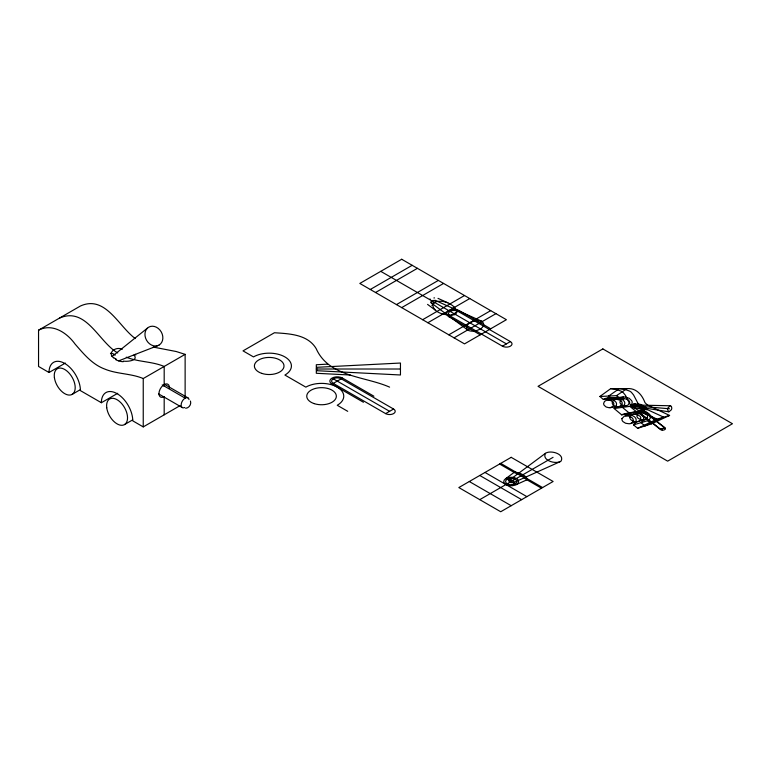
<?xml version="1.0" encoding="UTF-8"?>
<svg xmlns="http://www.w3.org/2000/svg" width="771" height="771" viewBox="0 0 771 771"><rect width="100%" height="100%" fill="white"/><g stroke="black" fill="none" stroke-linecap="round" stroke-linejoin="round"><path stroke-width="1.16" d="M316.708 370.706L316.708 367.304L400.457 363.035L400.457 374.985L316.823 370.716M651.678 422.807L651.129 422.922L652.324 422.248A36.015 20.798 0 0 1 655.533 420.899L656.853 420.523L655.629 421.217M661.952 430.112A2.862 1.648 0 0 1 660.362 429.476L639.622 412.842L639.949 412.475A6.264 3.614 0 0 1 640.364 412.234L640.518 412.157A12.615 7.276 0 0 1 642.378 411.377L643.39 411.088A1.031 0.598 0 0 1 643.737 411.039L664.785 427.616A2.882 1.667 0 0 1 665.334 428.695M656.844 420.561L644.44 411.01A5.04 2.911 0 0 1 643.862 411.415M545.444 453.329C541.589 460.547 555.987 464.691 561.066 461.125C564.931 453.897 550.533 449.763 545.444 453.329L509.168 480.285M640.942 410.529A2.602 1.503 0 0 0 639.959 410.866L640.055 411.945A4.443 2.564 0 0 0 640.364 412.234M112.026 356.539L147.367 328.176M505.641 478.695L514.209 472.324M599.867 396.496L610.719 388.651L626.996 388.603C636.21 387.861 642.031 394.723 644.951 402.568A22.475 12.972 0 0 0 647.987 405.286L669.594 415.444L651.505 423.848L637.636 428.319L633.521 424.86L636.142 422.209L636.085 419.096A13.647 7.883 0 0 0 634.504 416.822L630.427 414.432L625.136 413.815A6.496 3.749 0 0 0 622.872 414.316L621.667 414.865L614.13 408.514L616.164 406.346L616.559 403.975A13.464 7.768 0 0 0 615.971 402.173L612.54 399.079L607.933 398.067A5.744 3.315 0 0 0 605.678 398.366L603.336 399.426L599.867 396.496L616.501 395.648L626.996 388.603M620.636 405.922L622.226 403.455A8.153 4.703 0 0 0 621.628 401.604L619.672 400.014L616.704 399.368A3.855 2.226 0 0 0 615.229 399.551L613.109 400.679L612.213 402.645A8.153 4.713 0 0 0 612.791 404.428L614.506 405.912L616.973 406.654A3.942 2.274 0 0 0 618.313 406.654M614.13 408.514L629.801 406.365L631.767 404.409L632.191 402.279A11.334 6.544 0 0 0 631.68 400.679L629.213 398.289L625.04 397.055A5.908 3.412 0 0 0 623.681 397.055L607.538 398.077M65.362 363.064L49.016 372.499L38.55 366.456L38.55 330.181L80.425 306.01C105.425 294.676 118.676 326.519 135.291 338.556M72.127 394.386L80.3 389.673M49.016 372.499A22.205 12.818 60 0 1 64.725 363.43A22.205 12.818 60 0 1 80.425 390.627L101.367 402.722L117.712 393.287M38.55 330.181C52.447 322.914 67.01 332.831 75.095 344.097C83.557 353.754 92.067 364.288 104.471 368.952C116.864 374.186 130.858 373.337 143.242 378.542L185.127 354.361L185.127 396.824M124.478 424.609L132.641 419.896M370.292 289.482L412.177 265.301M375.535 292.508L417.41 268.327M101.367 402.722A22.205 12.818 60 0 1 117.067 393.653A22.205 12.818 60 0 1 132.776 420.85L143.242 426.903L180.019 405.671M396.467 304.593L438.352 280.413M401.701 307.619L443.585 283.439M422.643 319.705L464.518 295.524M427.876 322.731L448.587 310.771M449.05 310.501L469.761 298.55M342.488 378.079A7.402 4.269 0 0 0 332.012 378.079A7.402 4.269 0 0 0 332.012 384.122L342.488 378.079L373.896 396.207M459.285 310.636A7.402 4.269 0 0 0 448.818 310.636A7.402 4.269 0 0 0 448.818 316.688L459.285 310.636L490.693 328.774M448.818 334.816L490.693 310.636M454.052 337.843L495.926 313.662M385.625 413.613L393.567 409.025A5.619 3.238 0 0 1 393.567 413.613A5.619 3.238 0 0 1 385.625 413.613L333.274 383.389A5.619 3.238 0 0 1 333.274 378.802A5.619 3.238 0 0 1 341.216 378.802L393.567 409.025M502.432 346.179A5.619 3.238 0 0 0 510.373 346.179A5.619 3.238 0 0 0 510.373 341.592L458.022 311.368A5.619 3.238 0 0 0 450.081 311.368A5.619 3.238 0 0 0 450.081 315.956L502.432 346.179L510.363 341.592M511.25 457.299L458.832 487.561L500.716 511.742L553.125 481.48L511.183 457.338M479.774 499.647L553.058 457.338M429.649 299.302L430.16 299.042M633.521 424.86L648.266 420.523L650.223 418.412L650.223 415.627A11.498 6.64 0 0 0 648.787 413.622C644.334 409.565 637.598 411.097 632.442 412.418M513.303 482.685L513.929 481.923L513.409 480.95A3.961 2.294 0 0 0 512.85 480.555A3.961 2.294 0 0 0 512.175 480.237C511 479.389 507.617 480.14 509.352 481.865A3.971 2.294 0 0 0 510.585 482.569L513.303 482.685L560.016 461.733M640.354 412.1L642.85 411.088M637.636 428.319L657.037 419.135L669.594 415.444M664.525 427.741L664.775 427.616A2.689 1.552 0 0 0 664.457 427.741L660.67 429.36L664.525 427.741L643.39 411.088M516.069 484.718L526.988 479.784A3.865 2.226 0 0 1 526.246 479.36L524.405 478.03A45.817 26.455 0 0 0 517.245 473.866M59.492 318.095C86.246 306.328 98.669 342.006 117.732 352.945M118.618 360.876L157.515 345.755M651.938 422.72L652.131 422.662A34.29 19.795 0 0 0 655.62 421.217M434.102 302.858C432.936 303.697 429.543 302.955 431.288 301.23A3.971 2.294 0 0 1 432.473 300.536L435.239 300.401L481.942 321.353C489.007 327.781 472.411 334.007 467.38 329.766L431.095 302.801M642.927 411.068L643.563 410.885M639.959 413.025L640.643 412.822A16.576 9.57 0 0 0 643.081 411.83M630.437 423.549L644.864 419.684A4.385 2.535 0 0 0 645.867 419.308L647.505 417.709L647.495 415.877A7.633 4.404 0 0 0 646.233 414.268L641.299 412.764A4.375 2.525 0 0 0 638.571 413.439L637.203 414.702L636.962 416.446A7.623 4.404 0 0 0 638.282 418.354L640.826 419.617L643.583 419.896A4.337 2.506 0 0 0 644.845 419.684M625.387 415.877L633.001 414.335M633.251 414.287L641.115 412.543A12.365 7.141 0 0 0 643.081 411.704A5.696 3.286 0 0 0 643.631 411.377L643.852 411.088A2.621 1.513 0 0 0 640.952 410.519M621.667 414.865L636.788 412.003A6.563 3.788 0 0 1 639.12 411.174M634.051 406.529L634.581 406.23A2.274 1.32 0 0 0 634.822 405.671A1.976 1.137 0 0 0 634.784 405.353L634.273 404.997L670.442 405.768L671.396 406.375L671.782 408.032A13.512 7.806 0 0 1 671.358 409.777L668.949 411.82L633.434 406.269A1.918 1.108 0 0 1 633.348 405.874A2.274 1.311 0 0 1 633.589 405.295L634.128 405.006M624.52 413.902C630.032 412.504 637.328 410.692 642.07 415.126A12.481 7.209 0 0 1 643.573 417.256L643.602 420.195L641.038 422.71L644.98 425.949L663.715 417.169L643.958 408.061M185.686 408.293C189.088 408.042 191.584 404.283 190.466 401.045M610.179 407.705L612.916 406.481L613.88 403.946A8.934 5.156 0 0 0 613.263 402.395L611.23 400.718L608.174 400.024A3.826 2.207 0 0 0 606.671 400.207L604.512 401.392L603.626 403.474A8.915 5.146 0 0 0 604.233 405.353L606.17 407.011L609.148 407.763L626.023 405.671A4.134 2.38 0 0 0 628.095 404.987L629.666 402.645A7.517 4.337 0 0 0 629.107 400.891L628.298 400.053A6.197 3.576 0 0 0 627.671 399.629L625.454 398.867A4 2.313 0 0 0 623.893 398.8L616.443 399.368M640.238 410.77L642.05 411.097A4.944 2.853 0 0 1 643.081 411.704M433.89 297.963L434.526 297.895M432.329 305.191L431.779 305.239M670.23 405.768L667.831 408.052A13.579 7.835 0 0 0 667.513 409.584L668.756 411.791M607.933 400.024L616.193 399.388M603.336 399.426L619.739 398.27L616.501 395.648M638.687 403.898L638.417 403.908A0.973 0.559 0 0 0 637.8 404.149C637.839 407.859 643.438 408.996 646.58 409.709A1.494 0.858 0 0 0 647.206 409.709L647.418 409.131A6.39 3.691 0 0 0 646.908 408.591L642.012 405.16A16.615 9.599 0 0 0 640.605 404.409L634.292 403.821M327.608 364.153L316.312 364.731L316.312 373.28L350.285 375.014M316.312 369.01L400.062 369.01M639.689 412.87L660.718 429.341M123.447 361.107C127.119 361.859 139.137 360.606 133.952 355.046M509.776 477.837L510.402 477.904M512.551 485.19L512.04 485.142M633.935 405.758L669.507 408.775M610.719 388.651L616.935 389.634L621.243 391.225A12.326 7.112 0 0 1 623.19 392.555L625.474 395.378L629.589 403.609L632.471 406.693L638.822 410.625L657.037 419.135M645.963 409.632L633.232 407.657L632.153 406.751A4.742 2.737 0 0 1 632.056 406.365M122.203 349.388C116.354 345.919 106.629 352.79 113.616 357.85M153.198 347.066L176.241 351.528L185.127 354.361M126.261 357.185C138.433 362.11 152.089 361.339 164.184 366.456L164.184 386.502M481.942 321.353C476.786 319.021 463.506 322.856 467.38 329.766M389.596 387.138C364.741 376.132 328.822 377.183 316.158 348.598C307.648 334.296 289.202 333.737 274.428 332.744L243.019 350.872L253.495 356.915A22.205 12.818 0 0 1 284.904 356.915A22.205 12.818 0 0 1 284.904 375.053L305.836 387.138A22.205 12.818 0 0 1 337.245 387.138A22.205 12.818 0 0 1 337.245 405.276L347.721 411.319M447.797 302.772L442.535 301.268L437.571 301.345A7.546 4.356 0 0 0 432.714 304.15C432.695 313.383 446.872 315.917 454.447 314.78A4.549 2.631 0 0 0 455.989 313.884C458.649 308.824 451.681 304.651 447.797 302.772L437.995 298.367M517.225 473.876L514.893 472.835A3.151 1.821 0 0 1 514.19 472.45M115.766 359.17L116.248 359.392M514.141 478.993L514.643 479.244M435.239 300.401L435.866 301.162L435.336 302.145A3.961 2.294 0 0 1 434.14 302.83M380.768 271.353L506.402 343.885M448.818 316.688L480.227 334.816M500.716 463.381L542.591 487.561M499.598 464.026L514.344 472.546M526.728 479.687L541.473 488.207M333.284 378.812L389.596 411.319M507.212 479.225L515.153 483.812M332.012 384.122L336.898 386.936M337.602 387.341L363.42 402.25M485.007 472.45L526.882 496.63M479.774 475.476L521.649 499.647M469.308 481.518L511.183 505.699M164.319 384.228L187.931 397.855M162.218 384.912L185.127 398.135M158.71 393.952L182.313 407.58M427.568 304.391L435.181 310.048M651.129 422.922L638.947 413.121A3.45 1.995 0 0 1 639.718 410.355A3.45 1.995 0 0 1 644.517 410.77M629.801 406.365L636.788 412.003M647.727 420.812L651.505 423.848M637.993 403.416L633.56 394.964L631.382 392.304A11.565 6.679 0 0 0 629.512 391.051L625.348 389.557L619.315 388.623L608.637 396.053L611.991 398.809A6.303 3.643 0 0 1 615.904 397.518M635.767 405.141L635.776 405.16A4.819 2.785 0 0 0 635.699 404.823A3.749 2.159 0 0 0 635.526 404.486L635.477 404.418A2.564 1.475 0 0 0 635.304 404.216L634.957 403.975A1.099 0.636 0 0 0 634.379 403.821M164.184 397.113L164.184 414.808M143.242 378.542L143.242 426.903M110.465 353.32A7.392 6.033 60 0 1 115.207 355.123M135.272 354.294A24.913 8.751 5.9 0 1 135.773 355.084M115.949 358.978A19.381 13.29 -22.1 0 1 113.771 357.725M123.148 361.734A25.125 17.56 -25.3 0 1 115.872 359.787M164.184 396.68A7.402 4.279 -60 0 1 158.951 393.441A7.402 4.279 -60 0 1 164.541 384.392A7.402 4.279 -60 0 1 169.389 388.237M184.77 407.493A5.619 3.238 -60 0 1 181.156 405.016A5.619 3.238 -60 0 1 184.761 398.366A5.619 3.238 -60 0 1 189.03 399.629M159.067 345.042A10.322 8.423 60 0 0 161.216 331.877A10.322 8.423 60 0 0 148.745 327.164A10.322 8.423 60 0 0 146.606 340.358A10.322 8.423 60 0 0 159.077 345.071M619.759 398.27A6.255 3.614 0 0 1 623.575 397.036M632.095 405.662A5.956 3.441 0 0 1 632.403 404.91A4.636 2.67 0 0 1 632.808 404.428A2.371 1.369 0 0 1 633.849 403.84M635.69 405.854A5.05 2.911 0 0 1 634.861 407.233A2.246 1.301 0 0 1 634.022 407.647M638.947 412.967A3.45 1.995 0 0 1 639.573 412.543M623.835 398.809A4.125 2.38 0 0 0 621.387 399.59L619.923 401.903A7.517 4.337 0 0 0 620.462 403.599L621.233 404.418A6.245 3.604 0 0 0 621.879 404.862L624.52 405.691A3.932 2.274 0 0 0 625.83 405.7M644.026 408.013A26.773 15.459 0 0 1 637.916 403.435M616.106 397.537A5.927 3.421 0 0 1 617.494 397.557L621.725 398.867L624.269 401.383A12.307 7.103 0 0 1 624.818 403.079L624.404 405.324L622.409 407.387L629.656 413.352A6.65 3.836 0 0 1 632.056 412.495M620.626 405.922A4.202 2.419 0 0 1 618.564 406.635M665.315 428.821A2.708 1.561 0 0 1 662.212 430.16M639.612 412.832A2.621 1.513 0 0 1 639.92 410.885M514.411 472.266A1.638 0.944 0 0 1 514.739 472.266L514.758 472.266A6.168 3.566 0 0 1 515.741 472.353L515.886 472.372A14.996 8.654 0 0 1 522.94 474.734L524.685 475.88A15.112 8.722 0 0 1 527.027 478.801L527.036 478.839A6.486 3.749 0 0 1 527.21 479.446M621.908 418.634L622.091 420.234A9.107 5.252 0 0 0 623.074 421.67L625.628 423.26L629.097 423.771A4.347 2.506 0 0 0 631.102 423.337L633.039 421.756L633.164 419.328A9.098 5.252 0 0 0 632.124 417.834L629.444 416.234L625.927 415.81A4.327 2.496 0 0 0 624.404 416.128L621.908 418.634M629.859 416.909L629.888 418.046A8.269 4.78 0 0 0 631.266 420.06L633.945 421.429L636.769 421.718A4.347 2.506 0 0 0 638.716 421.294L640.605 419.79L640.749 417.496A8.317 4.799 0 0 0 639.766 416.089L637.183 414.605L633.781 414.22A4.327 2.506 0 0 0 632.307 414.528L629.859 416.909M401.701 259.258L359.826 283.439L464.518 343.885L506.402 319.705L401.701 259.258M602.845 348.916L538.042 386.329L667.647 461.154L732.45 423.742L602.845 348.916M54.384 377.501A14.803 8.548 60 0 0 71.327 394.762A14.803 8.548 60 0 0 68.465 372.432A14.803 8.548 60 0 0 54.384 377.501M106.735 407.724A14.803 8.548 60 0 0 123.668 424.985A14.803 8.548 60 0 0 120.806 402.655A14.803 8.548 60 0 0 106.735 407.724M261.793 373.386A14.803 8.548 0 0 0 284.007 365.984A14.803 8.548 0 0 0 261.793 358.582A14.803 8.548 0 0 0 261.793 373.386M314.144 403.609A14.803 8.548 0 0 0 336.349 396.207A14.803 8.548 0 0 0 314.144 388.806A14.803 8.548 0 0 0 314.144 403.609M507.887 484.14A5.619 3.238 0 0 0 516.763 481.856A5.619 3.238 0 0 0 508.889 478.56A5.619 3.238 0 0 0 507.887 484.14M507.482 485.219A7.402 4.269 0 0 0 518.584 481.518A7.402 4.269 0 0 0 507.482 477.818A7.402 4.269 0 0 0 507.482 485.219"/></g></svg>
